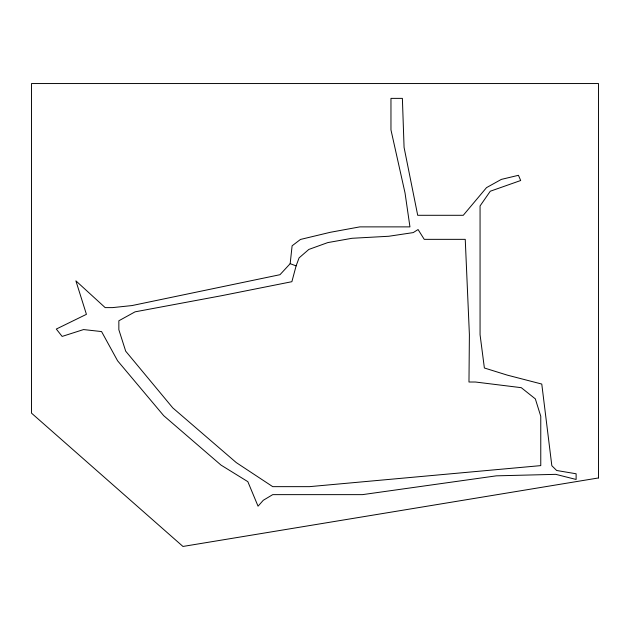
<?xml version="1.0" encoding="UTF-8"?>
<svg xmlns="http://www.w3.org/2000/svg" width="630" height="630" viewBox="0 0 630 630"><rect width="100%" height="100%" fill="white"/><g stroke="black" fill="none" stroke-linecap="round" stroke-linejoin="round"><path stroke-width="0.94" d="M290.178 263.679L292.107 245.81L300.463 239.447L330.262 232.305L359.817 226.879L409.949 226.879L405.043 193.016L390.962 129.898L390.962 98.374L402.381 98.374L404.074 147.404L417.706 215.295L463.27 215.295L486.51 187.638L501.33 179.4L518.443 175.305L520.687 180.511L490.274 191.229L480.06 205.947L480.06 334.695L484.376 367.991L507.237 375.118L541.776 384.056L551.833 465.72L556.652 470.484L576.119 473.776L576.119 479.462L555.778 474.343L496.33 475.839L362.486 494.637L272.727 494.637L263.285 500.275L258.048 506.181L247.834 481.659L221.02 465.098L163.69 415.658L117.589 360.793L101.564 331.569L83.562 329.569L62.126 336.42L56.306 329.057L86.428 314.331L75.883 280.83L105.171 307.613L112.526 307.613L132.001 305.566L279.98 274.704L290.178 263.679L296.108 265.884L291.879 281.697L221.484 295.722L135.072 311.842L118.849 320.78L118.849 329.726L125.693 351.178L172.778 407.886L236.274 462.593L272.727 486.651L309.527 486.651L540.768 465.617L540.768 416.296L535.342 398.885L521.27 387.678L475.43 382.016L468.972 382.016L469.397 334.695L465.247 239.345L424.242 239.345L418.076 229.548L413.233 232.596L388.749 236.266L352.044 238.282L327.742 242.605L308.834 249.433L299.077 257.891L296.108 265.884M598.5 477.949L182.96 546.454L31.5 413.138L31.5 83.546L598.5 83.546L598.5 477.949"/></g></svg>
